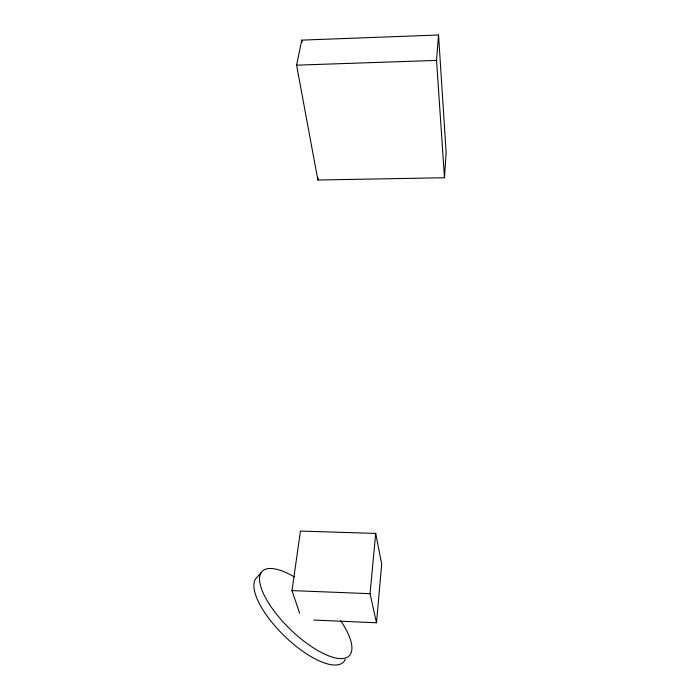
<?xml version="1.0" encoding="UTF-8"?>
<svg xmlns="http://www.w3.org/2000/svg" width="700" height="700" viewBox="0 0 700 700"><rect width="100%" height="100%" fill="white"/><g stroke="black" fill="none" stroke-linecap="round" stroke-linejoin="round"><path stroke-width="1.05" d="M444.491 177.748L446.127 152.32L438.541 35L301.761 40.127L296.599 65.161L317.87 180.014L444.491 177.748L436.537 60.401L438.541 35M313.679 620.051L376.512 622.781L381.701 564.034L375.707 533.418L300.449 531.072L291.988 590.59L299.67 613.331M376.512 622.781L370.055 593.679L375.707 533.418M317.87 180.014L318.229 177.931M261.118 572.67L255.535 578.979A60.576 22.496 44.2 0 0 289.17 640.421A60.576 22.496 44.2 0 0 345.275 659.365M296.599 65.161L436.537 60.401M291.988 590.59L370.055 593.679M301.761 40.127L302.137 42.28M375.314 533.207L375.436 534.039M340.751 620.804A60.646 22.085 44.1 0 1 330.146 656.399A60.646 22.085 44.1 0 1 263.244 593.197A60.646 22.085 44.1 0 1 294.254 576.887"/></g></svg>
